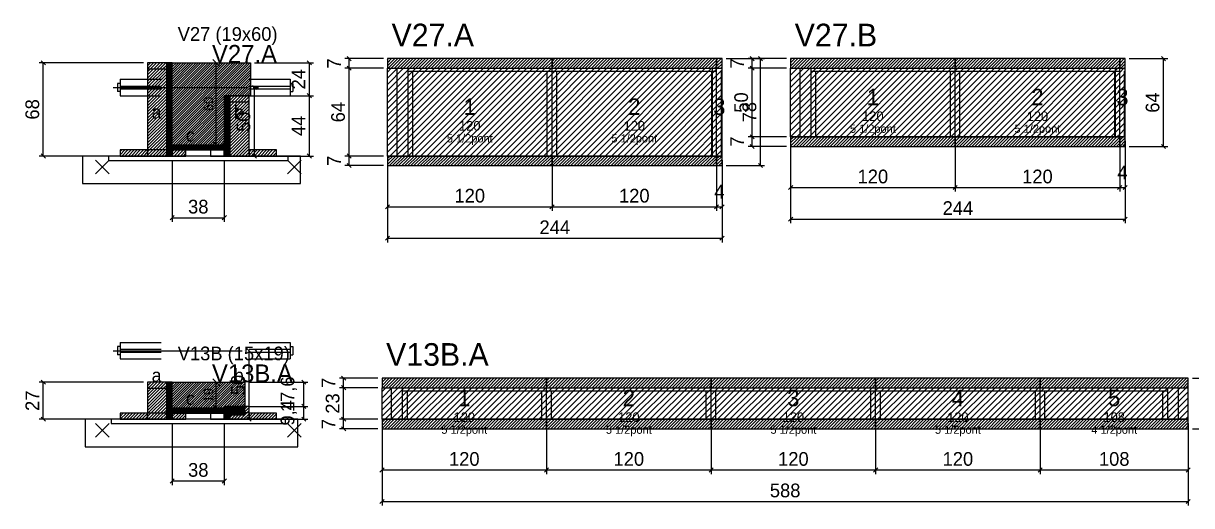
# Model space of a CAD drawing. Extents: x -69 to 3070, y -6529 to 1250.
# Drawn here: x -69 to 783, y -5000 to -4648 of the extents above; entities that cross this region are included whole.
import ezdxf
from ezdxf.enums import TextEntityAlignment as Align

# ---------------------------------------------------------------- set-up
doc = ezdxf.new("R2010")
doc.units = 0
for name, color, linetype in [('5', 5, 'Continuous'), ('barrote', 126, 'Continuous'), ('CONCRETO', 251, 'Continuous'), ('COTA', 241, 'Continuous'), ('Cota Seção (2x)', 241, 'Continuous'), ('detalhes', 7, 'Continuous'), ('Hachura', 251, 'Continuous'), ('Madeira', 126, 'Continuous'), ('NOMENCLATURA', 7, 'Continuous'), ('Painéis', 200, 'Continuous'), ('presilha', 224, 'Continuous'), ('Reaproveitamento', 251, 'Continuous'), ('SARR_2.2x7', 40, 'Continuous'), ('SARR_3.5x7', 81, 'Continuous'), ('SCO-___-LAJ', 224, 'Continuous'), ('TENSOR', 224, 'Continuous'), ('texto', 7, 'Continuous'), ('Texto Seção', 7, 'Continuous')]:
    doc.layers.add(name, color=color, linetype=linetype)
doc.dimstyles.new('PAINEL', dxfattribs={"dimtxt": 10, "dimasz": 3, "dimexe": 3, "dimexo": 3, "dimgap": 3, "dimtad": 1, "dimblk": 'OBLIQUE', "dimblk1": 'OBLIQUE', "dimcen": 2.5, "dimclrd": 4, "dimclre": 4, "dimclrt": 240, "dimazin": 3, "dimtfac": 1, "dimtmove": 0, "dimatfit": 3})
doc.dimstyles.new('SECAO2X', dxfattribs={"dimtxt": 7, "dimasz": 5, "dimexe": 3, "dimexo": 3, "dimgap": 2, "dimtad": 3, "dimblk": 'OBLIQUE', "dimblk1": 'OBLIQUE', "dimcen": 2.5, "dimclrd": 4, "dimclre": 4, "dimclrt": 1, "dimazin": 3, "dimtfac": 1, "dimtmove": 0, "dimatfit": 3})

# ---------------------------------------------------------------- blocks, each defined once
blk = doc.blocks.new('_OBLIQUE')
at = {"color": 0, "linetype": 'BYBLOCK'}
blk.add_line((-0.5, -0.5), (0.5, 0.5), dxfattribs=at)

msp = doc.modelspace()

# ---------------------------------------------------------------- hatches: boundary and pattern name
at = {"layer": 'COTA'}
h = msp.add_hatch(dxfattribs=at)
h.set_pattern_fill('ANSI31', scale=0.4)
h.paths.add_polyline_path([(40, -4737), (40, -4677), (97, -4677), (97, -4701), (78, -4701), (78, -4737)])
h = msp.add_hatch(dxfattribs=at)
h.set_pattern_fill('ANSI31', scale=0.5)
h.paths.add_polyline_path([(197, -4681), (317, -4681), (317, -4674), (197, -4674)])
h = msp.add_hatch(dxfattribs=at)
h.set_pattern_fill('ANSI31', scale=0.5)
h.paths.add_polyline_path([(317, -4681), (437, -4681), (437, -4674), (317, -4674)])
h = msp.add_hatch(dxfattribs=at)
h.set_pattern_fill('ANSI31', scale=0.5)
h.paths.add_polyline_path([(437, -4681), (441, -4681), (441, -4674), (437, -4674)])
h = msp.add_hatch(dxfattribs=at)
h.set_pattern_fill('ANSI31', scale=0.5)
h.paths.add_polyline_path([(491, -4681), (611, -4681), (611, -4674), (491, -4674)])
h = msp.add_hatch(dxfattribs=at)
h.set_pattern_fill('ANSI31', scale=0.5)
h.paths.add_polyline_path([(611, -4681), (731, -4681), (731, -4674), (611, -4674)])
h = msp.add_hatch(dxfattribs=at)
h.set_pattern_fill('ANSI31', scale=0.5)
h.paths.add_polyline_path([(731, -4681), (735, -4681), (735, -4674), (731, -4674)])
h = msp.add_hatch(dxfattribs=at)
h.set_pattern_fill('ANSI31', scale=0.5)
h.paths.add_polyline_path([(491, -4738), (611, -4738), (611, -4731), (491, -4731)])
h = msp.add_hatch(dxfattribs=at)
h.set_pattern_fill('ANSI31', scale=0.5)
h.paths.add_polyline_path([(611, -4738), (731, -4738), (731, -4731), (611, -4731)])
h = msp.add_hatch(dxfattribs=at)
h.set_pattern_fill('ANSI31', scale=0.5)
h.paths.add_polyline_path([(731, -4738), (735, -4738), (735, -4731), (731, -4731)])
h = msp.add_hatch(dxfattribs=at)
h.set_pattern_fill('ANSI31', scale=0.5)
h.paths.add_polyline_path([(197, -4752), (317, -4752), (317, -4745), (197, -4745)])
h = msp.add_hatch(dxfattribs=at)
h.set_pattern_fill('ANSI31', scale=0.5)
h.paths.add_polyline_path([(317, -4752), (437, -4752), (437, -4745), (317, -4745)])
h = msp.add_hatch(dxfattribs=at)
h.set_pattern_fill('ANSI31', scale=0.5)
h.paths.add_polyline_path([(437, -4752), (441, -4752), (441, -4745), (437, -4745)])
h = msp.add_hatch(dxfattribs=at)
h.set_pattern_fill('ANSI31', scale=0.5)
h.paths.add_polyline_path([(193, -4914), (313, -4914), (313, -4907), (193, -4907)])
h = msp.add_hatch(dxfattribs=at)
h.set_pattern_fill('ANSI31', scale=0.5)
h.paths.add_polyline_path([(313, -4914), (433, -4914), (433, -4907), (313, -4907)])
h = msp.add_hatch(dxfattribs=at)
h.set_pattern_fill('ANSI31', scale=0.5)
h.paths.add_polyline_path([(433, -4914), (553, -4914), (553, -4907), (433, -4907)])
h = msp.add_hatch(dxfattribs=at)
h.set_pattern_fill('ANSI31', scale=0.5)
h.paths.add_polyline_path([(553, -4914), (673, -4914), (673, -4907), (553, -4907)])
h = msp.add_hatch(dxfattribs=at)
h.set_pattern_fill('ANSI31', scale=0.5)
h.paths.add_polyline_path([(673, -4914), (781, -4914), (781, -4907), (673, -4907)])
h = msp.add_hatch(dxfattribs=at)
h.set_pattern_fill('ANSI31', scale=0.4)
h.paths.add_polyline_path([(40, -4929), (40, -4910), (93, -4910), (93, -4927.6), (78, -4927.6), (78, -4929)])
h = msp.add_hatch(dxfattribs=at)
h.set_pattern_fill('ANSI31', scale=0.5)
h.paths.add_polyline_path([(193, -4944), (313, -4944), (313, -4937), (193, -4937)])
h = msp.add_hatch(dxfattribs=at)
h.set_pattern_fill('ANSI31', scale=0.5)
h.paths.add_polyline_path([(313, -4944), (433, -4944), (433, -4937), (313, -4937)])
h = msp.add_hatch(dxfattribs=at)
h.set_pattern_fill('ANSI31', scale=0.5)
h.paths.add_polyline_path([(433, -4944), (553, -4944), (553, -4937), (433, -4937)])
h = msp.add_hatch(dxfattribs=at)
h.set_pattern_fill('ANSI31', scale=0.5)
h.paths.add_polyline_path([(553, -4944), (673, -4944), (673, -4937), (553, -4937)])
h = msp.add_hatch(dxfattribs=at)
h.set_pattern_fill('ANSI31', scale=0.5)
h.paths.add_polyline_path([(673, -4944), (781, -4944), (781, -4937), (673, -4937)])
at = {"layer": 'Hachura'}
h = msp.add_hatch(dxfattribs=at)
h.set_pattern_fill('ANSI31', scale=0.5)
h.paths.add_polyline_path([(22, -4745), (36, -4745), (36, -4677), (22, -4677)])
h = msp.add_hatch(dxfattribs=at)
h.set_pattern_fill('ANSI31', scale=0.5)
h.paths.add_polyline_path([(22, -4681.4), (36, -4681.4), (36, -4677), (22, -4677)])
h = msp.add_hatch(dxfattribs=at)
h.set_pattern_fill('SOLID')
h.paths.add_polyline_path([(36, -4745), (40, -4745), (40, -4677), (36, -4677)])
h = msp.add_hatch(dxfattribs=at)
h.set_pattern_fill('SOLID')
h.paths.add_polyline_path([(78, -4745), (82, -4745), (82, -4701), (78, -4701)])
h = msp.add_hatch(dxfattribs=at)
h.set_pattern_fill('SOLID')
h.paths.add_polyline_path([(78, -4701), (97, -4701), (97, -4701), (78, -4701)])
h = msp.add_hatch(dxfattribs=at)
h.set_pattern_fill('ANSI31', scale=0.5)
h.paths.add_polyline_path([(82, -4745), (96, -4745), (96, -4701), (82, -4701)])
h = msp.add_hatch(dxfattribs=at)
h.set_pattern_fill('ANSI31', scale=0.5)
h.paths.add_polyline_path([(82, -4705.4), (96, -4705.4), (96, -4701), (82, -4701)])
h = msp.add_hatch(dxfattribs=at)
h.set_pattern_fill('SOLID')
h.paths.add_polyline_path([(40, -4740.6), (78, -4740.6), (78, -4737), (40, -4737)])
h = msp.add_hatch(dxfattribs=at)
h.set_pattern_fill('ANSI31', scale=0.5)
h.paths.add_polyline_path([(2, -4745), (22, -4745), (22, -4740.6), (2, -4740.6)])
h = msp.add_hatch(dxfattribs=at)
h.set_pattern_fill('ANSI31', scale=0.5)
h.paths.add_polyline_path([(40, -4745), (50, -4745), (50, -4740.6), (40, -4740.6)])
h = msp.add_hatch(dxfattribs=at)
h.set_pattern_fill('ANSI31', scale=0.5)
h.paths.add_polyline_path([(96, -4745), (116, -4745), (116, -4740.6), (96, -4740.6)])
h = msp.add_hatch(dxfattribs=at)
h.set_pattern_fill('ANSI31', scale=0.5)
h.paths.add_polyline_path([(22, -4937), (36, -4937), (36, -4910), (22, -4910)])
h = msp.add_hatch(dxfattribs=at)
h.set_pattern_fill('ANSI31', scale=0.5)
h.paths.add_polyline_path([(22, -4914.4), (36, -4914.4), (36, -4910), (22, -4910)])
h = msp.add_hatch(dxfattribs=at)
h.set_pattern_fill('SOLID')
h.paths.add_polyline_path([(36, -4937), (40, -4937), (40, -4910), (36, -4910)])
h = msp.add_hatch(dxfattribs=at)
h.set_pattern_fill('ANSI31', scale=0.5)
h.paths.add_polyline_path([(2, -4937), (22, -4937), (22, -4932.6), (2, -4932.6)])
h = msp.add_hatch(dxfattribs=at)
h.set_pattern_fill('SOLID')
h.paths.add_polyline_path([(40, -4932.6), (78, -4932.6), (78, -4929), (40, -4929)])
h = msp.add_hatch(dxfattribs=at)
h.set_pattern_fill('ANSI31', scale=0.5)
h.paths.add_polyline_path([(40, -4937), (50, -4937), (50, -4932.6), (40, -4932.6)])
h = msp.add_hatch(dxfattribs=at)
h.set_pattern_fill('SOLID')
h.paths.add_polyline_path([(78, -4937), (82, -4937), (82, -4927.6), (78, -4927.6)])
h = msp.add_hatch(dxfattribs=at)
h.set_pattern_fill('SOLID')
h.paths.add_polyline_path([(78, -4927.6), (93, -4927.6), (93, -4934), (78, -4934)])
h = msp.add_hatch(dxfattribs=at)
h.set_pattern_fill('ANSI31', scale=0.5)
h.paths.add_polyline_path([(82, -4937), (96, -4937), (96, -4927.6), (82, -4927.6)])
h = msp.add_hatch(dxfattribs=at)
h.set_pattern_fill('ANSI31', scale=0.5)
h.paths.add_polyline_path([(82, -4932), (96, -4932), (96, -4927.6), (82, -4927.6)])
h = msp.add_hatch(dxfattribs=at)
h.set_pattern_fill('ANSI31', scale=0.5)
h.paths.add_polyline_path([(96, -4937), (116, -4937), (116, -4932.6), (96, -4932.6)])
at = {"layer": 'Reaproveitamento'}
h = msp.add_hatch(dxfattribs=at)
h.set_pattern_fill('ANSI31')
h.paths.add_polyline_path([(197, -4745), (317, -4745), (317, -4681), (197, -4681)])
h = msp.add_hatch(dxfattribs=at)
h.set_pattern_fill('ANSI31')
h.paths.add_polyline_path([(317, -4745), (437, -4745), (437, -4681), (317, -4681)])
h = msp.add_hatch(dxfattribs=at)
h.set_pattern_fill('ANSI31')
h.paths.add_polyline_path([(437, -4745), (441, -4745), (441, -4681), (437, -4681)])
h = msp.add_hatch(dxfattribs=at)
h.set_pattern_fill('ANSI31')
h.paths.add_polyline_path([(491, -4731), (611, -4731), (611, -4681), (491, -4681)])
h = msp.add_hatch(dxfattribs=at)
h.set_pattern_fill('ANSI31')
h.paths.add_polyline_path([(611, -4731), (731, -4731), (731, -4681), (611, -4681)])
h = msp.add_hatch(dxfattribs=at)
h.set_pattern_fill('ANSI31')
h.paths.add_polyline_path([(731, -4731), (735, -4731), (735, -4681), (731, -4681)])
h = msp.add_hatch(dxfattribs=at)
h.set_pattern_fill('ANSI31')
h.paths.add_polyline_path([(193, -4937), (313, -4937), (313, -4914), (193, -4914)])
h = msp.add_hatch(dxfattribs=at)
h.set_pattern_fill('ANSI31')
h.paths.add_polyline_path([(313, -4937), (433, -4937), (433, -4914), (313, -4914)])
h = msp.add_hatch(dxfattribs=at)
h.set_pattern_fill('ANSI31')
h.paths.add_polyline_path([(433, -4937), (553, -4937), (553, -4914), (433, -4914)])
h = msp.add_hatch(dxfattribs=at)
h.set_pattern_fill('ANSI31')
h.paths.add_polyline_path([(553, -4937), (673, -4937), (673, -4914), (553, -4914)])
h = msp.add_hatch(dxfattribs=at)
h.set_pattern_fill('ANSI31')
h.paths.add_polyline_path([(673, -4937), (781, -4937), (781, -4914), (673, -4914)])

# ---------------------------------------------------------------- linework, layer by layer
for p, q in [((0, -4692), (0, -4698)), ((2, -4692), (0, -4692)), ((2, -4689), (32, -4689)), ((2, -4689), (2, -4701)), ((2, -4694), (32, -4694)), ((96, -4689), (126, -4689)), ((96, -4694), (126, -4694)), ((126, -4689), (126, -4701)), ((126, -4692), (128, -4692)), ((128, -4692), (128, -4698)), ((2, -4698), (0, -4698)), ((2, -4696), (32, -4696)), ((2, -4701), (32, -4701)), ((96, -4696), (126, -4696)), ((96, -4701), (126, -4701)), ((126, -4698), (128, -4698)), ((2, -4881), (32, -4881)), ((2, -4881), (2, -4893)), ((96, -4881), (126, -4881)), ((126, -4881), (126, -4893)), ((0, -4884), (0, -4890)), ((2, -4884), (0, -4884)), ((2, -4890), (0, -4890)), ((2, -4886), (32, -4886)), ((2, -4888), (32, -4888)), ((96, -4886), (126, -4886)), ((96, -4888), (126, -4888)), ((126, -4884), (128, -4884)), ((126, -4890), (128, -4890)), ((128, -4884), (128, -4890)), ((2, -4893), (32, -4893)), ((96, -4893), (126, -4893))]:
    msp.add_line(p, q)
at = {"layer": 'barrote'}
for points in [[(-25.5, -4765), (133.5, -4765), (133.5, -4745), (-25.5, -4745)], [(-23.5, -4957), (131.5, -4957), (131.5, -4937), (-23.5, -4937)]]:
    msp.add_lwpolyline(points, close=True, dxfattribs=at)
at = {"layer": 'CONCRETO'}
for points in [[(40, -4737), (40, -4677), (97, -4677), (97, -4701), (78, -4701), (78, -4737)], [(40, -4929), (40, -4910), (93, -4910), (93, -4927.6), (78, -4927.6), (78, -4929)]]:
    msp.add_lwpolyline(points, close=True, dxfattribs=at)
at = {"layer": 'Madeira'}
for points in [[(22, -4745), (36, -4745), (36, -4677), (22, -4677)], [(22, -4681.4), (36, -4681.4), (36, -4677), (22, -4677)], [(82, -4745), (96, -4745), (96, -4701), (82, -4701)], [(82, -4705.4), (96, -4705.4), (96, -4701), (82, -4701)], [(2, -4745), (22, -4745), (22, -4740.6), (2, -4740.6)], [(22, -4745), (36, -4745), (36, -4740.6), (22, -4740.6)], [(40, -4745), (50, -4745), (50, -4740.6), (40, -4740.6)], [(68, -4745), (78, -4745), (78, -4740.6), (68, -4740.6)], [(96, -4745), (116, -4745), (116, -4740.6), (96, -4740.6)], [(22, -4937), (36, -4937), (36, -4910), (22, -4910)], [(22, -4914.4), (36, -4914.4), (36, -4910), (22, -4910)], [(2, -4937), (22, -4937), (22, -4932.6), (2, -4932.6)], [(22, -4937), (36, -4937), (36, -4932.6), (22, -4932.6)], [(40, -4937), (50, -4937), (50, -4932.6), (40, -4932.6)], [(68, -4937), (78, -4937), (78, -4932.6), (68, -4932.6)], [(82, -4937), (96, -4937), (96, -4927.6), (82, -4927.6)], [(82, -4932), (96, -4932), (96, -4927.6), (82, -4927.6)], [(96, -4937), (116, -4937), (116, -4932.6), (96, -4932.6)]]:
    msp.add_lwpolyline(points, close=True, dxfattribs=at)
at = {"layer": 'Painéis'}
for p, q in [((197, -4681), (317, -4681)), ((197, -4745), (197, -4681)), ((317, -4745), (317, -4681)), ((317, -4745), (317, -4681)), ((317, -4681), (437, -4681)), ((317, -4745), (317, -4681)), ((437, -4745), (437, -4681)), ((437, -4745), (437, -4681)), ((437, -4681), (441, -4681)), ((437, -4745), (437, -4681)), ((441, -4745), (441, -4681)), ((491, -4681), (611, -4681)), ((491, -4731), (491, -4681)), ((611, -4731), (611, -4681)), ((611, -4731), (611, -4681)), ((611, -4681), (731, -4681)), ((611, -4731), (611, -4681)), ((731, -4731), (731, -4681)), ((731, -4731), (731, -4681)), ((731, -4681), (735, -4681)), ((731, -4731), (731, -4681)), ((735, -4731), (735, -4681)), ((491, -4731), (611, -4731)), ((611, -4731), (731, -4731)), ((731, -4731), (735, -4731)), ((197, -4745), (317, -4745)), ((317, -4745), (437, -4745)), ((437, -4745), (441, -4745)), ((193, -4914), (313, -4914)), ((193, -4937), (193, -4914)), ((313, -4937), (313, -4914)), ((313, -4937), (313, -4914)), ((313, -4914), (433, -4914)), ((313, -4937), (313, -4914)), ((433, -4937), (433, -4914)), ((433, -4937), (433, -4914)), ((433, -4914), (553, -4914)), ((433, -4937), (433, -4914)), ((553, -4937), (553, -4914)), ((553, -4937), (553, -4914)), ((553, -4914), (673, -4914)), ((553, -4937), (553, -4914)), ((673, -4937), (673, -4914)), ((673, -4937), (673, -4914)), ((673, -4914), (781, -4914)), ((673, -4937), (673, -4914)), ((781, -4937), (781, -4914)), ((193, -4937), (313, -4937)), ((313, -4937), (433, -4937)), ((433, -4937), (553, -4937)), ((553, -4937), (673, -4937)), ((673, -4937), (781, -4937))]:
    msp.add_line(p, q, dxfattribs=at)
for points in [[(36, -4745), (40, -4745), (40, -4677), (36, -4677)], [(78, -4745), (82, -4745), (82, -4701), (78, -4701)], [(78, -4701), (97, -4701), (97, -4701), (78, -4701)], [(40, -4740.6), (78, -4740.6), (78, -4737), (40, -4737)], [(36, -4937), (40, -4937), (40, -4910), (36, -4910)], [(40, -4932.6), (78, -4932.6), (78, -4929), (40, -4929)], [(78, -4937), (82, -4937), (82, -4927.6), (78, -4927.6)], [(78, -4927.6), (93, -4927.6), (93, -4927.6), (78, -4927.6)]]:
    msp.add_lwpolyline(points, close=True, dxfattribs=at)
at = {"layer": 'presilha'}
for p, q in [((-16, -4758), (-6, -4748)), ((-16, -4748), (-6, -4758)), ((124, -4758), (134, -4748)), ((124, -4748), (134, -4758)), ((-16, -4950), (-6, -4940)), ((-16, -4940), (-6, -4950)), ((124, -4950), (134, -4940)), ((124, -4940), (134, -4950))]:
    msp.add_line(p, q, dxfattribs=at)
at = {"layer": 'SARR_2.2x7'}
for p, q in [((204, -4745), (204, -4681)), ((212, -4683.2), (317, -4683.2)), ((317, -4683.2), (437, -4683.2)), ((434, -4745), (434, -4681)), ((498, -4731), (498, -4681)), ((506, -4683.2), (611, -4683.2)), ((611, -4683.2), (731, -4683.2)), ((728, -4731), (728, -4681)), ((200, -4937), (200, -4914)), ((208, -4916.2), (313, -4916.2)), ((313, -4916.2), (433, -4916.2)), ((433, -4916.2), (553, -4916.2)), ((553, -4916.2), (673, -4916.2)), ((673, -4916.2), (766, -4916.2)), ((774, -4937), (774, -4914))]:
    msp.add_line(p, q, dxfattribs=at)
at = {"layer": 'SARR_3.5x7'}
for p, q in [((212, -4745), (212, -4681)), ((215.5, -4745), (215.5, -4683.2)), ((313.5, -4745), (313.5, -4683.2)), ((317, -4745), (317, -4681)), ((317, -4745), (317, -4681)), ((320.5, -4745), (320.5, -4683.2)), ((433.5, -4745), (433.5, -4683.2)), ((437, -4745), (437, -4681)), ((437, -4745), (437, -4681)), ((440.5, -4745), (440.5, -4683.2)), ((506, -4731), (506, -4681)), ((509.5, -4731), (509.5, -4683.2)), ((607.5, -4731), (607.5, -4683.2)), ((611, -4731), (611, -4681)), ((611, -4731), (611, -4681)), ((614.5, -4731), (614.5, -4683.2)), ((727.5, -4731), (727.5, -4683.2)), ((731, -4731), (731, -4681)), ((731, -4731), (731, -4681)), ((734.5, -4731), (734.5, -4683.2)), ((506, -4731), (509.5, -4731)), ((607.5, -4731), (611, -4731)), ((611, -4731), (614.5, -4731)), ((727.5, -4731), (731, -4731)), ((731, -4731), (734.5, -4731)), ((212, -4745), (215.5, -4745)), ((313.5, -4745), (317, -4745)), ((317, -4745), (320.5, -4745)), ((433.5, -4745), (437, -4745)), ((437, -4745), (440.5, -4745)), ((208, -4937), (208, -4914)), ((211.5, -4937), (211.5, -4916.2)), ((309.5, -4937), (309.5, -4916.2)), ((313, -4937), (313, -4914)), ((313, -4937), (313, -4914)), ((316.5, -4937), (316.5, -4916.2)), ((429.5, -4937), (429.5, -4916.2)), ((433, -4937), (433, -4914)), ((433, -4937), (433, -4914)), ((436.5, -4937), (436.5, -4916.2)), ((549.5, -4937), (549.5, -4916.2)), ((553, -4937), (553, -4914)), ((553, -4937), (553, -4914)), ((556.5, -4937), (556.5, -4916.2)), ((669.5, -4937), (669.5, -4916.2)), ((673, -4937), (673, -4914)), ((673, -4937), (673, -4914)), ((676.5, -4937), (676.5, -4916.2)), ((762.5, -4937), (762.5, -4916.2)), ((766, -4937), (766, -4914)), ((208, -4937), (211.5, -4937)), ((309.5, -4937), (313, -4937)), ((313, -4937), (316.5, -4937)), ((429.5, -4937), (433, -4937)), ((433, -4937), (436.5, -4937)), ((549.5, -4937), (553, -4937)), ((553, -4937), (556.5, -4937)), ((669.5, -4937), (673, -4937)), ((673, -4937), (676.5, -4937)), ((762.5, -4937), (766, -4937))]:
    msp.add_line(p, q, dxfattribs=at)
at = {"layer": 'SCO-___-LAJ'}
for points in [[(197, -4681), (317, -4681), (317, -4674), (197, -4674)], [(317, -4681), (437, -4681), (437, -4674), (317, -4674)], [(437, -4681), (441, -4681), (441, -4674), (437, -4674)], [(491, -4681), (611, -4681), (611, -4674), (491, -4674)], [(611, -4681), (731, -4681), (731, -4674), (611, -4674)], [(731, -4681), (735, -4681), (735, -4674), (731, -4674)], [(491, -4738), (611, -4738), (611, -4731), (491, -4731)], [(611, -4738), (731, -4738), (731, -4731), (611, -4731)], [(731, -4738), (735, -4738), (735, -4731), (731, -4731)], [(-6.5, -4748.2), (124.5, -4748.2), (124.5, -4745), (-6.5, -4745)], [(197, -4752), (317, -4752), (317, -4745), (197, -4745)], [(317, -4752), (437, -4752), (437, -4745), (317, -4745)], [(437, -4752), (441, -4752), (441, -4745), (437, -4745)], [(193, -4914), (313, -4914), (313, -4907), (193, -4907)], [(313, -4914), (433, -4914), (433, -4907), (313, -4907)], [(433, -4914), (553, -4914), (553, -4907), (433, -4907)], [(553, -4914), (673, -4914), (673, -4907), (553, -4907)], [(673, -4914), (781, -4914), (781, -4907), (673, -4907)], [(-4.5, -4940.2), (122.5, -4940.2), (122.5, -4937), (-4.5, -4937)], [(193, -4944), (313, -4944), (313, -4937), (193, -4937)], [(313, -4944), (433, -4944), (433, -4937), (313, -4937)], [(433, -4944), (553, -4944), (553, -4937), (433, -4937)], [(553, -4944), (673, -4944), (673, -4937), (553, -4937)], [(673, -4944), (781, -4944), (781, -4937), (673, -4937)]]:
    msp.add_lwpolyline(points, close=True, dxfattribs=at)
at = {"layer": 'TENSOR'}
for p, q in [((-3, -4695), (95, -4695)), ((-3, -4887), (91, -4887))]:
    msp.add_line(p, q, dxfattribs=at)

# ---------------------------------------------------------------- texts
at = {"layer": '5'}
for s, height, p in [('1', 12, (257, -4709)), ('2', 12, (377, -4709)), ('3', 12, (439, -4709)), ('1', 12, (551, -4702)), ('2', 12, (671, -4702)), ('3', 12, (733, -4702)), ('120', 7, (257, -4723)), ('120', 7, (377, -4723)), ('120', 7, (551, -4716)), ('120', 7, (671, -4716)), ('1', 12, (253, -4921.5)), ('2', 12, (373, -4921.5)), ('3', 12, (493, -4921.5)), ('4', 12, (613, -4921.5)), ('5', 12, (727, -4921.5)), ('120', 7, (253, -4935.5)), ('120', 7, (373, -4935.5)), ('120', 7, (493, -4935.5)), ('120', 7, (613, -4935.5)), ('108', 7, (727, -4935.5))]:
    msp.add_text(s, height=height, dxfattribs=at).set_placement(p, align=Align.MIDDLE_CENTER)
at = {"layer": 'detalhes'}
for s, p in [('a', (25, -4717.7)), ('b', (85, -4717.7)), ('c', (50, -4734.5)), ('a', (25, -4909.7)), ('b', (85, -4909.7)), ('c', (50, -4926.5))]:
    msp.add_text(s, height=9.6, dxfattribs=at).set_placement(p)
at = {"layer": 'NOMENCLATURA'}
for s, p in [('V27.A', (200, -4665)), ('V27.B', (494, -4665)), ('V13B.A', (196, -4898))]:
    msp.add_text(s, height=16.5, dxfattribs=at).set_placement(p)
at = {"layer": 'texto', "char_height": 6, "attachment_point": 5}
for s, insert in [('5 1/2pont', (551, -4726)), ('5 1/2pont', (671, -4726)), ('5 1/2pont', (257, -4733)), ('5 1/2pont', (377, -4733)), ('5 1/2pont', (253, -4945.5)), ('5 1/2pont', (373, -4945.5)), ('5 1/2pont', (493, -4945.5)), ('5 1/2pont', (613, -4945.5)), ('4 1/2pont', (727, -4945.5))]:
    msp.add_mtext(s, dxfattribs=dict(at, insert=insert))
at = {"layer": 'Texto Seção'}
for s, height, p in [('V27 (19x60)', 10, (44, -4661)), ('V27.A', 13, (69, -4677)), ('V13B (15x19)', 10, (44, -4894)), ('V13B.A', 13, (69, -4910))]:
    msp.add_text(s, height=height, dxfattribs=at).set_placement(p)

# ---------------------------------------------------------------- dimensions: what is measured, and where the dimension line sits
at = {"layer": 'COTA'}
for base, p1, p2 in [((-54, -4745), (2, -4745), (22, -4677)), ((140, -4701), (97, -4701), (97, -4677)), ((169, -4681), (197, -4681), (197, -4674)), ((469, -4752), (441, -4752), (441, -4674)), ((463, -4681), (491, -4681), (491, -4674)), ((763, -4738), (735, -4738), (735, -4674)), ((169, -4745), (197, -4745), (197, -4681)), ((463, -4731), (491, -4731), (491, -4681)), ((100, -4745), (96, -4745), (96, -4695)), ((140, -4745), (96, -4745), (96, -4701)), ((463, -4738), (491, -4738), (491, -4731)), ((169, -4752), (197, -4752), (197, -4745)), ((96, -4937), (96, -4937), (96, -4887)), ((136, -4927.6), (93, -4927.6), (93, -4910)), ((165, -4914), (193, -4914), (193, -4907)), ((809, -4944), (781, -4944), (781, -4907)), ((-54, -4937), (2, -4937), (22, -4910)), ((165, -4937), (193, -4937), (193, -4914)), ((136, -4937), (96, -4937), (96, -4927.6)), ((165, -4944), (193, -4944), (193, -4937))]:
    msp.add_linear_dim(base=base, p1=p1, p2=p2, angle=90, dimstyle='PAINEL', dxfattribs=at).render()
for base, p1, p2 in [((491, -4768), (491, -4731), (611, -4731)), ((491, -4791), (491, -4731), (735, -4731)), ((611, -4768), (611, -4731), (731, -4731)), ((731, -4768), (731, -4731), (735, -4731)), ((40, -4790), (40, -4745), (78, -4745)), ((197, -4782), (197, -4745), (317, -4745)), ((197, -4805), (197, -4745), (441, -4745)), ((317, -4782), (317, -4745), (437, -4745)), ((437, -4782), (437, -4745), (441, -4745)), ((40, -4982), (40, -4937), (78, -4937)), ((193, -4974), (193, -4937), (313, -4937)), ((193, -4997), (193, -4937), (781, -4937)), ((313, -4974), (313, -4937), (433, -4937)), ((433, -4974), (433, -4937), (553, -4937)), ((553, -4974), (553, -4937), (673, -4937)), ((673, -4974), (673, -4937), (781, -4937))]:
    msp.add_linear_dim(base=base, p1=p1, p2=p2, dimstyle='PAINEL', dxfattribs=at).render()
at = {"layer": 'Cota Seção (2x)'}
for base, p1, p2 in [((72, -4737), (40, -4737), (40, -4677)), ((72, -4929), (40, -4929), (40, -4910))]:
    msp.add_linear_dim(base=base, p1=p1, p2=p2, angle=90, dimstyle='SECAO2X', dxfattribs=at).render()

doc.saveas('drawing.dxf')
